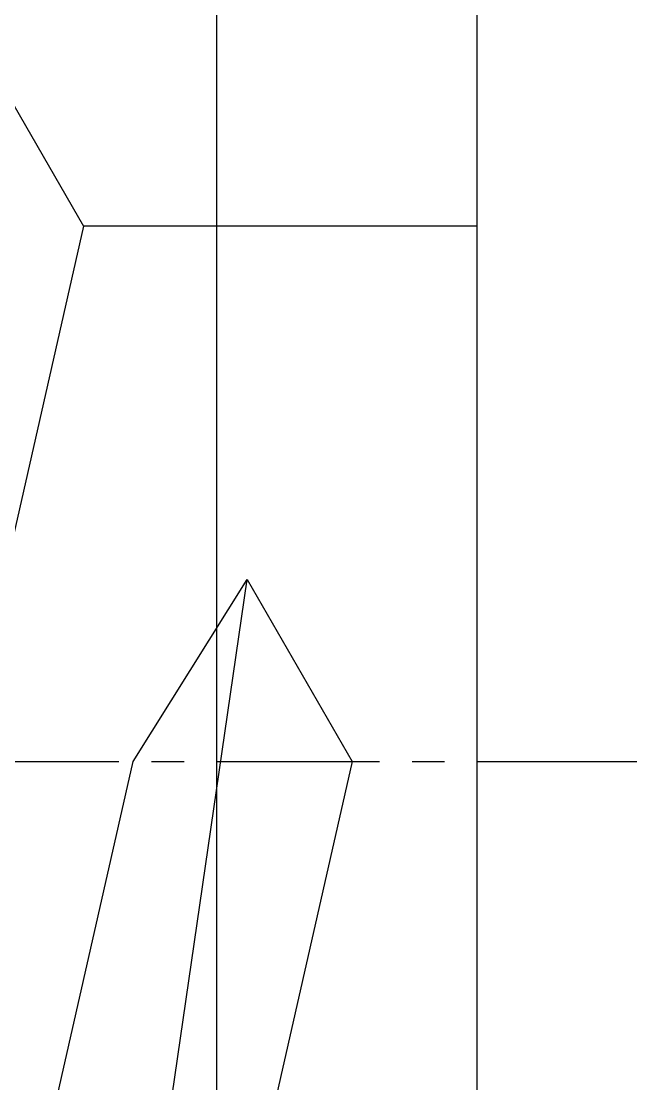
# Model space of a CAD drawing. Header units: millimetres. Extents: x -547695 to 905972, y -1055718 to 167349.
# Drawn here: x -516046.63 to -516029.79, y -1037617.05 to -1037587.71 of the extents above; entities that cross this region are included whole.
import ezdxf

# ---------------------------------------------------------------- set-up
doc = ezdxf.new("R2010")
doc.units = ezdxf.units.MM
doc.linetypes.add('View-XTD-CT Cua$0$View-XĐL-CT Cửa$0$CENTER', pattern=[2, 1.25, -0.25, 0.25, -0.25])
doc.layers.add('View-XTD-CT Cua$0$View-XĐL-CT Cửa$0$KT-NetThay', color=7, linetype='Continuous', lineweight=18)
doc.layers.add('View-XTD-CT Cua$0$View-XĐL-CT Cửa$0$Profile - Vietduc', color=14, linetype='Continuous', lineweight=30)
doc.layers.add('View-XTD-CT Cua$0$View-XĐL-CT Cửa$0$Screw', color=253, linetype='Continuous')

# ---------------------------------------------------------------- blocks, each defined once
blk = doc.blocks.new('View-XTD-CT Cua$0$View-XĐL-CT Cửa$0$hex. head sd. 5.5x50 (elev)')
at = {"layer": 'View-XTD-CT Cua$0$View-XĐL-CT Cửa$0$Screw'}
blk.add_lwpolyline([(-1, 4.9141), (-1, -4.9141, 0.414214), (-0.825, -5.0891), (-0.175, -5.0891, 0.414214), (0, -4.9141), (0, 4.9141, 0.414214), (-0.175, 5.0891), (-0.825, 5.0891, 0.414214)], format="xyb", close=True, dxfattribs=at)
for points in [[(2.8805, -2.75), (3.2832, -2.0525), (2.3517, 2.0525), (1.9136, 2.75), (1.5109, 2.0525), (2.4424, -2.0525), (2.8805, -2.75), (1.9136, 2.75)], [(0, 2.0525), (1.5109, 2.0525)], [(1.3841, -2.75), (1.7868, -2.0525), (1.3211, 0), (0.883, 0.6975), (0.4803, 0), (0.9461, -2.0525), (1.3841, -2.75), (0.883, 0.6975)]]:
    blk.add_lwpolyline(points, dxfattribs=at)
at = {"layer": 'View-XTD-CT Cua$0$View-XĐL-CT Cửa$0$Screw', "linetype": 'View-XTD-CT Cua$0$View-XĐL-CT Cửa$0$CENTER', "ltscale": 0.5}
blk.add_lwpolyline([(52, 0), (-7.4507, 0)], dxfattribs=at)
blk = doc.blocks.new('View-XTD-CT Cua$0$View-XĐL-CT Cửa$0$A$C77827696')
at = {"layer": 'View-XTD-CT Cua$0$View-XĐL-CT Cửa$0$Profile - Vietduc'}
for points in [[(-4099.14, 1046.538), (-3949.14, 1046.538), (-3949.14, 746.538), (-4099.14, 746.538)], [(-3944.14, 1024.038), (-3874.14, 1024.038), (-3874.14, 1029.038), (-3949.14, 1029.038), (-3949.14, 764.038), (-3874.14, 764.038), (-3874.14, 769.038), (-3944.14, 769.038)]]:
    blk.add_lwpolyline(points, close=True, dxfattribs=at)
at = {"layer": 'View-XTD-CT Cua$0$View-XĐL-CT Cửa$0$Screw', "xscale": -4.999999999999999, "yscale": 4.999999999999999, "zscale": 4.999999999999999}
blk.add_blockref('View-XTD-CT Cua$0$View-XĐL-CT Cửa$0$hex. head sd. 5.5x50 (elev)', (-3944.14, 896.538), dxfattribs=at)

msp = doc.modelspace()

# ---------------------------------------------------------------- block references
at = {"layer": 'View-XTD-CT Cua$0$View-XĐL-CT Cửa$0$KT-NetThay', "xscale": 1.44, "yscale": 1.44, "zscale": 1.44}
msp.add_blockref('View-XTD-CT Cua$0$View-XĐL-CT Cửa$0$A$C77827696', (-510354.47, -1038899.165), dxfattribs=at)

doc.saveas('drawing.dxf')
